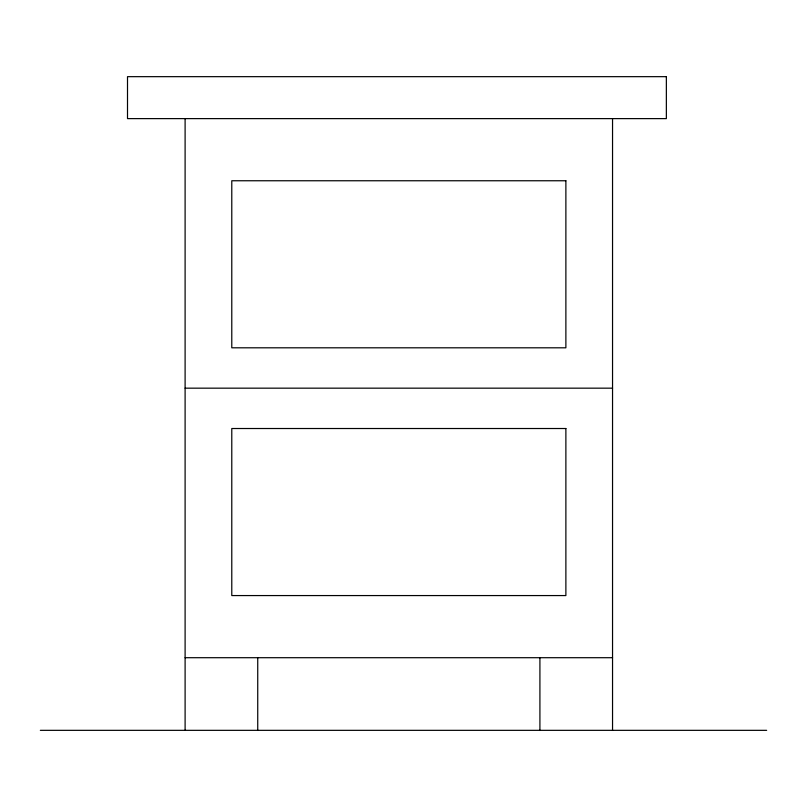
<?xml version="1.0" encoding="UTF-8"?>
<svg xmlns="http://www.w3.org/2000/svg" width="807" height="807" viewBox="0 0 807 807"><rect width="100%" height="100%" fill="white"/><g stroke="black" fill="none" stroke-linecap="round" stroke-linejoin="round"><path stroke-width="1.21" d="M185.106 388.167L612.543 388.167M185.106 657.705L612.543 657.705M40.35 730.335L766.65 730.335M612.543 118.619L612.543 730.335M539.913 657.705L539.913 730.335M257.736 657.705L257.736 730.335M185.106 118.619L185.106 730.335M666.36 76.665L127.506 76.665L127.506 118.619L666.36 118.619L666.36 76.665M565.878 180.758L231.78 180.758L231.78 347.807L565.878 347.807L565.878 180.758M565.878 428.517L231.78 428.517L231.78 595.566L565.878 595.566L565.878 428.517"/></g></svg>
